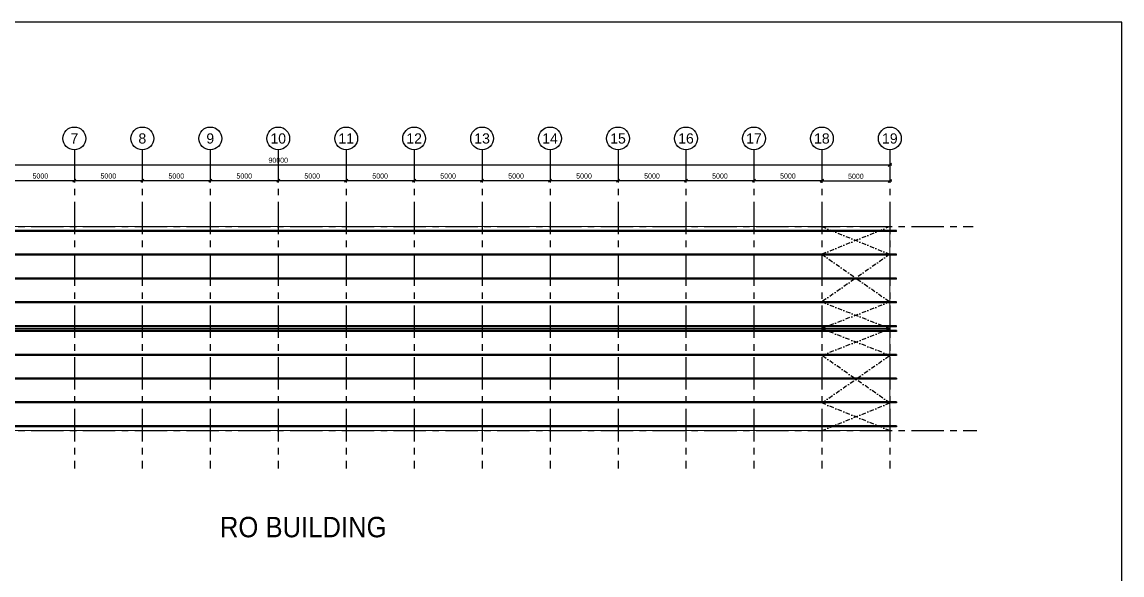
# Model space of a CAD drawing. Header units: millimetres. Extents: x 14826 to 271325, y -311366 to 51265.
# Drawn here: x 158664 to 239599, y -89397 to -48744 of the extents above; entities that cross this region are included whole.
import ezdxf
from ezdxf.enums import TextEntityAlignment as Align

# ---------------------------------------------------------------- set-up
doc = ezdxf.new("R2010")
doc.units = ezdxf.units.MM
for name, pattern in [('CENTER', [50.8, 31.75, -6.35, 6.35, -6.35]), ('DASHDOT', [25.4, 12.7, -6.35, 0, -6.35]), ('Hidden', [7.14375, 4.7625, -2.38125])]:
    doc.linetypes.add(name, pattern=pattern)
doc.layers.add('A-DETL-HDLN', color=7, linetype='Hidden', lineweight=9)
doc.layers.add('G-ANNO-TEXT', color=7, linetype='Continuous', lineweight=9)
for name, color, linetype in [('AUR-CENTRELINES', 6, 'DASHDOT'), ('AUR-DIMS', 7, 'Continuous'), ('AUR-GRID CIRC', 3, 'Continuous'), ('AUR-GRID TEXT', 2, 'Continuous'), ('AUR-GRIDS', 7, 'CENTER')]:
    doc.layers.add(name, color=color, linetype=linetype)
doc.styles.add('Arial_4', font='arial.ttf', dxfattribs={"width": 0.9, "height": 700})
doc.styles.add('ArialN', font='ARIALN.TTF')
doc.dimstyles.new('1-150', dxfattribs={"dimscale": 150, "dimtxt": 2.5, "dimasz": 1.5, "dimexe": 1, "dimexo": 2, "dimgap": 1, "dimtad": 1, "dimdec": 0, "dimzin": 0, "dimdsep": 46, "dimtxsty": 'Standard', "dimblk": 'OBLIQUE', "dimcen": 0, "dimdle": 1, "dimclrd": 7, "dimclre": 7, "dimclrt": 3, "dimadec": 0, "dimazin": 0, "dimtfac": 1, "dimtdec": 0, "dimtix": 1, "dimtmove": 2, "dimatfit": 0, "dimfxl": 6.5, "dimfxlon": 1, "dimtolj": 1, "dimtzin": 0, "dimarcsym": 0})

# ---------------------------------------------------------------- blocks, each defined once
blk = doc.blocks.new('_Oblique')
at = {"color": 0, "linetype": 'ByBlock', "lineweight": -2}
blk.add_line((-0.5, -0.5), (0.5, 0.5), dxfattribs=at)
blk = doc.blocks.new('*D105')
at = {"layer": 'AUR-DIMS', "color": 7, "lineweight": -2, "ltscale": 75, "transparency": 16777216}
for p, q in [((157367, -60404), (162667, -60404)), ((157517, -60383), (157517, -60554)), ((162517, -60126), (162517, -60554))]:
    blk.add_line(p, q, dxfattribs=at)
at = {"layer": 'Defpoints', "color": 0, "ltscale": 75, "transparency": 16777216}
for p in [(157517, -59826, -4742), (162517, -59826), (162517, -60404)]:
    blk.add_point(p, dxfattribs=at)
at = {"layer": 'AUR-DIMS', "color": 7, "lineweight": -2, "ltscale": 75, "transparency": 16777216, "xscale": 225, "yscale": 225, "zscale": 225, "rotation": 180}
blk.add_blockref('_Oblique', (157517, -60404), dxfattribs=at)
at = {"layer": 'AUR-DIMS', "color": 7, "lineweight": -2, "ltscale": 75, "transparency": 16777216, "xscale": 225, "yscale": 225, "zscale": 225}
blk.add_blockref('_Oblique', (162517, -60404), dxfattribs=at)
at = {"layer": 'AUR-DIMS', "color": 3, "ltscale": 75, "transparency": 16777216, "insert": (160017, -60067), "char_height": 375, "attachment_point": 5}
blk.add_mtext('\\A1;5000', dxfattribs=at)
blk = doc.blocks.new('*D106')
at = {"layer": 'AUR-DIMS', "color": 7, "lineweight": -2, "ltscale": 75, "transparency": 16777216}
for p, q in [((162367, -60404), (167667, -60404)), ((162517, -60383), (162517, -60554)), ((167517, -60126), (167517, -60554))]:
    blk.add_line(p, q, dxfattribs=at)
at = {"layer": 'Defpoints', "color": 0, "ltscale": 75, "transparency": 16777216}
for p in [(162517, -59826, -4742), (167517, -59826), (167517, -60404)]:
    blk.add_point(p, dxfattribs=at)
at = {"layer": 'AUR-DIMS', "color": 7, "lineweight": -2, "ltscale": 75, "transparency": 16777216, "xscale": 225, "yscale": 225, "zscale": 225, "rotation": 180}
blk.add_blockref('_Oblique', (162517, -60404), dxfattribs=at)
at = {"layer": 'AUR-DIMS', "color": 7, "lineweight": -2, "ltscale": 75, "transparency": 16777216, "xscale": 225, "yscale": 225, "zscale": 225}
blk.add_blockref('_Oblique', (167517, -60404), dxfattribs=at)
at = {"layer": 'AUR-DIMS', "color": 3, "ltscale": 75, "transparency": 16777216, "insert": (165017, -60067), "char_height": 375, "attachment_point": 5}
blk.add_mtext('\\A1;5000', dxfattribs=at)
blk = doc.blocks.new('*D107')
at = {"layer": 'AUR-DIMS', "color": 7, "lineweight": -2, "ltscale": 75, "transparency": 16777216}
for p, q in [((167367, -60404), (172667, -60404)), ((167517, -60383), (167517, -60554)), ((172517, -60126), (172517, -60554))]:
    blk.add_line(p, q, dxfattribs=at)
at = {"layer": 'Defpoints', "color": 0, "ltscale": 75, "transparency": 16777216}
for p in [(167517, -59826, -4742), (172517, -59826), (172517, -60404)]:
    blk.add_point(p, dxfattribs=at)
at = {"layer": 'AUR-DIMS', "color": 7, "lineweight": -2, "ltscale": 75, "transparency": 16777216, "xscale": 225, "yscale": 225, "zscale": 225, "rotation": 180}
blk.add_blockref('_Oblique', (167517, -60404), dxfattribs=at)
at = {"layer": 'AUR-DIMS', "color": 7, "lineweight": -2, "ltscale": 75, "transparency": 16777216, "xscale": 225, "yscale": 225, "zscale": 225}
blk.add_blockref('_Oblique', (172517, -60404), dxfattribs=at)
at = {"layer": 'AUR-DIMS', "color": 3, "ltscale": 75, "transparency": 16777216, "insert": (170017, -60067), "char_height": 375, "attachment_point": 5}
blk.add_mtext('\\A1;5000', dxfattribs=at)
blk = doc.blocks.new('*D108')
at = {"layer": 'AUR-DIMS', "color": 7, "lineweight": -2, "ltscale": 75, "transparency": 16777216}
for p, q in [((172367, -60404), (177667, -60404)), ((172517, -60383), (172517, -60554)), ((177517, -60126), (177517, -60554))]:
    blk.add_line(p, q, dxfattribs=at)
at = {"layer": 'Defpoints', "color": 0, "ltscale": 75, "transparency": 16777216}
for p in [(172517, -59826, -4742), (177517, -59826), (177517, -60404)]:
    blk.add_point(p, dxfattribs=at)
at = {"layer": 'AUR-DIMS', "color": 7, "lineweight": -2, "ltscale": 75, "transparency": 16777216, "xscale": 225, "yscale": 225, "zscale": 225, "rotation": 180}
blk.add_blockref('_Oblique', (172517, -60404), dxfattribs=at)
at = {"layer": 'AUR-DIMS', "color": 7, "lineweight": -2, "ltscale": 75, "transparency": 16777216, "xscale": 225, "yscale": 225, "zscale": 225}
blk.add_blockref('_Oblique', (177517, -60404), dxfattribs=at)
at = {"layer": 'AUR-DIMS', "color": 3, "ltscale": 75, "transparency": 16777216, "insert": (175017, -60067), "char_height": 375, "attachment_point": 5}
blk.add_mtext('\\A1;5000', dxfattribs=at)
blk = doc.blocks.new('*D109')
at = {"layer": 'AUR-DIMS', "color": 7, "lineweight": -2, "ltscale": 75, "transparency": 16777216}
for p, q in [((177367, -60404), (182667, -60404)), ((177517, -60383), (177517, -60554)), ((182517, -60126), (182517, -60554))]:
    blk.add_line(p, q, dxfattribs=at)
at = {"layer": 'Defpoints', "color": 0, "ltscale": 75, "transparency": 16777216}
for p in [(177517, -59826, -4742), (182517, -59826), (182517, -60404)]:
    blk.add_point(p, dxfattribs=at)
at = {"layer": 'AUR-DIMS', "color": 7, "lineweight": -2, "ltscale": 75, "transparency": 16777216, "xscale": 225, "yscale": 225, "zscale": 225, "rotation": 180}
blk.add_blockref('_Oblique', (177517, -60404), dxfattribs=at)
at = {"layer": 'AUR-DIMS', "color": 7, "lineweight": -2, "ltscale": 75, "transparency": 16777216, "xscale": 225, "yscale": 225, "zscale": 225}
blk.add_blockref('_Oblique', (182517, -60404), dxfattribs=at)
at = {"layer": 'AUR-DIMS', "color": 3, "ltscale": 75, "transparency": 16777216, "insert": (180017, -60067), "char_height": 375, "attachment_point": 5}
blk.add_mtext('\\A1;5000', dxfattribs=at)
blk = doc.blocks.new('*D110')
at = {"layer": 'AUR-DIMS', "color": 7, "lineweight": -2, "ltscale": 75, "transparency": 16777216}
for p, q in [((182367, -60404), (187667, -60404)), ((182517, -60383), (182517, -60554)), ((187517, -60126), (187517, -60554))]:
    blk.add_line(p, q, dxfattribs=at)
at = {"layer": 'Defpoints', "color": 0, "ltscale": 75, "transparency": 16777216}
for p in [(182517, -59826, -4742), (187517, -59826), (187517, -60404)]:
    blk.add_point(p, dxfattribs=at)
at = {"layer": 'AUR-DIMS', "color": 7, "lineweight": -2, "ltscale": 75, "transparency": 16777216, "xscale": 225, "yscale": 225, "zscale": 225, "rotation": 180}
blk.add_blockref('_Oblique', (182517, -60404), dxfattribs=at)
at = {"layer": 'AUR-DIMS', "color": 7, "lineweight": -2, "ltscale": 75, "transparency": 16777216, "xscale": 225, "yscale": 225, "zscale": 225}
blk.add_blockref('_Oblique', (187517, -60404), dxfattribs=at)
at = {"layer": 'AUR-DIMS', "color": 3, "ltscale": 75, "transparency": 16777216, "insert": (185017, -60067), "char_height": 375, "attachment_point": 5}
blk.add_mtext('\\A1;5000', dxfattribs=at)
blk = doc.blocks.new('*D111')
at = {"layer": 'AUR-DIMS', "color": 7, "lineweight": -2, "ltscale": 75, "transparency": 16777216}
for p, q in [((187367, -60404), (192667, -60404)), ((187517, -60383), (187517, -60554)), ((192517, -60126), (192517, -60554))]:
    blk.add_line(p, q, dxfattribs=at)
at = {"layer": 'Defpoints', "color": 0, "ltscale": 75, "transparency": 16777216}
for p in [(187517, -59826, -4742), (192517, -59826), (192517, -60404)]:
    blk.add_point(p, dxfattribs=at)
at = {"layer": 'AUR-DIMS', "color": 7, "lineweight": -2, "ltscale": 75, "transparency": 16777216, "xscale": 225, "yscale": 225, "zscale": 225, "rotation": 180}
blk.add_blockref('_Oblique', (187517, -60404), dxfattribs=at)
at = {"layer": 'AUR-DIMS', "color": 7, "lineweight": -2, "ltscale": 75, "transparency": 16777216, "xscale": 225, "yscale": 225, "zscale": 225}
blk.add_blockref('_Oblique', (192517, -60404), dxfattribs=at)
at = {"layer": 'AUR-DIMS', "color": 3, "ltscale": 75, "transparency": 16777216, "insert": (190017, -60067), "char_height": 375, "attachment_point": 5}
blk.add_mtext('\\A1;5000', dxfattribs=at)
blk = doc.blocks.new('*D112')
at = {"layer": 'AUR-DIMS', "color": 7, "lineweight": -2, "ltscale": 75, "transparency": 16777216}
for p, q in [((192367, -60404), (197667, -60404)), ((192517, -60383), (192517, -60554)), ((197517, -60126), (197517, -60554))]:
    blk.add_line(p, q, dxfattribs=at)
at = {"layer": 'Defpoints', "color": 0, "ltscale": 75, "transparency": 16777216}
for p in [(192517, -59826, -4742), (197517, -59826), (197517, -60404)]:
    blk.add_point(p, dxfattribs=at)
at = {"layer": 'AUR-DIMS', "color": 7, "lineweight": -2, "ltscale": 75, "transparency": 16777216, "xscale": 225, "yscale": 225, "zscale": 225, "rotation": 180}
blk.add_blockref('_Oblique', (192517, -60404), dxfattribs=at)
at = {"layer": 'AUR-DIMS', "color": 7, "lineweight": -2, "ltscale": 75, "transparency": 16777216, "xscale": 225, "yscale": 225, "zscale": 225}
blk.add_blockref('_Oblique', (197517, -60404), dxfattribs=at)
at = {"layer": 'AUR-DIMS', "color": 3, "ltscale": 75, "transparency": 16777216, "insert": (195017, -60067), "char_height": 375, "attachment_point": 5}
blk.add_mtext('\\A1;5000', dxfattribs=at)
blk = doc.blocks.new('*D113')
at = {"layer": 'AUR-DIMS', "color": 7, "lineweight": -2, "ltscale": 75, "transparency": 16777216}
for p, q in [((197367, -60404), (202667, -60404)), ((197517, -60383), (197517, -60554)), ((202517, -60126), (202517, -60554))]:
    blk.add_line(p, q, dxfattribs=at)
at = {"layer": 'Defpoints', "color": 0, "ltscale": 75, "transparency": 16777216}
for p in [(197517, -59826, -4742), (202517, -59826), (202517, -60404)]:
    blk.add_point(p, dxfattribs=at)
at = {"layer": 'AUR-DIMS', "color": 7, "lineweight": -2, "ltscale": 75, "transparency": 16777216, "xscale": 225, "yscale": 225, "zscale": 225, "rotation": 180}
blk.add_blockref('_Oblique', (197517, -60404), dxfattribs=at)
at = {"layer": 'AUR-DIMS', "color": 7, "lineweight": -2, "ltscale": 75, "transparency": 16777216, "xscale": 225, "yscale": 225, "zscale": 225}
blk.add_blockref('_Oblique', (202517, -60404), dxfattribs=at)
at = {"layer": 'AUR-DIMS', "color": 3, "ltscale": 75, "transparency": 16777216, "insert": (200017, -60067), "char_height": 375, "attachment_point": 5}
blk.add_mtext('\\A1;5000', dxfattribs=at)
blk = doc.blocks.new('*D114')
at = {"layer": 'AUR-DIMS', "color": 7, "lineweight": -2, "ltscale": 75, "transparency": 16777216}
for p, q in [((202367, -60404), (207667, -60404)), ((202517, -60383), (202517, -60554)), ((207517, -60126), (207517, -60554))]:
    blk.add_line(p, q, dxfattribs=at)
at = {"layer": 'Defpoints', "color": 0, "ltscale": 75, "transparency": 16777216}
for p in [(202517, -59826, -4742), (207517, -59826), (207517, -60404)]:
    blk.add_point(p, dxfattribs=at)
at = {"layer": 'AUR-DIMS', "color": 7, "lineweight": -2, "ltscale": 75, "transparency": 16777216, "xscale": 225, "yscale": 225, "zscale": 225, "rotation": 180}
blk.add_blockref('_Oblique', (202517, -60404), dxfattribs=at)
at = {"layer": 'AUR-DIMS', "color": 7, "lineweight": -2, "ltscale": 75, "transparency": 16777216, "xscale": 225, "yscale": 225, "zscale": 225}
blk.add_blockref('_Oblique', (207517, -60404), dxfattribs=at)
at = {"layer": 'AUR-DIMS', "color": 3, "ltscale": 75, "transparency": 16777216, "insert": (205017, -60067), "char_height": 375, "attachment_point": 5}
blk.add_mtext('\\A1;5000', dxfattribs=at)
blk = doc.blocks.new('*D115')
at = {"layer": 'AUR-DIMS', "color": 7, "lineweight": -2, "ltscale": 75, "transparency": 16777216}
for p, q in [((222517, -58478), (222517, -59395)), ((132367, -59245), (222667, -59245)), ((132517, -59108), (132517, -59395))]:
    blk.add_line(p, q, dxfattribs=at)
at = {"layer": 'Defpoints', "color": 0, "ltscale": 75, "transparency": 16777216}
for p in [(132517, -58144), (222517, -58178, 4742), (222517, -59245)]:
    blk.add_point(p, dxfattribs=at)
at = {"layer": 'AUR-DIMS', "color": 7, "lineweight": -2, "ltscale": 75, "transparency": 16777216, "xscale": 225, "yscale": 225, "zscale": 225, "rotation": 180}
blk.add_blockref('_Oblique', (132517, -59245), dxfattribs=at)
at = {"layer": 'AUR-DIMS', "color": 7, "lineweight": -2, "ltscale": 75, "transparency": 16777216, "xscale": 225, "yscale": 225, "zscale": 225}
blk.add_blockref('_Oblique', (222517, -59245), dxfattribs=at)
at = {"layer": 'AUR-DIMS', "color": 3, "ltscale": 75, "transparency": 16777216, "insert": (177517, -58908), "char_height": 375, "attachment_point": 5}
blk.add_mtext('\\A1;90000', dxfattribs=at)
blk = doc.blocks.new('*D116')
at = {"layer": 'AUR-DIMS', "color": 7, "lineweight": -2, "ltscale": 75, "transparency": 16777216}
for p, q in [((207367, -60404), (212667, -60404)), ((207517, -60383), (207517, -60554)), ((212517, -60126), (212517, -60554))]:
    blk.add_line(p, q, dxfattribs=at)
at = {"layer": 'Defpoints', "color": 0, "ltscale": 75, "transparency": 16777216}
for p in [(207517, -59826, -4742), (212517, -59826), (212517, -60404)]:
    blk.add_point(p, dxfattribs=at)
at = {"layer": 'AUR-DIMS', "color": 7, "lineweight": -2, "ltscale": 75, "transparency": 16777216, "xscale": 225, "yscale": 225, "zscale": 225, "rotation": 180}
blk.add_blockref('_Oblique', (207517, -60404), dxfattribs=at)
at = {"layer": 'AUR-DIMS', "color": 7, "lineweight": -2, "ltscale": 75, "transparency": 16777216, "xscale": 225, "yscale": 225, "zscale": 225}
blk.add_blockref('_Oblique', (212517, -60404), dxfattribs=at)
at = {"layer": 'AUR-DIMS', "color": 3, "ltscale": 75, "transparency": 16777216, "insert": (210017, -60067), "char_height": 375, "attachment_point": 5}
blk.add_mtext('\\A1;5000', dxfattribs=at)
blk = doc.blocks.new('*D117')
at = {"layer": 'AUR-DIMS', "color": 7, "lineweight": -2, "ltscale": 75, "transparency": 16777216}
for p, q in [((212367, -60404), (217667, -60404)), ((212517, -60383), (212517, -60554)), ((217517, -60126), (217517, -60554))]:
    blk.add_line(p, q, dxfattribs=at)
at = {"layer": 'Defpoints', "color": 0, "ltscale": 75, "transparency": 16777216}
for p in [(212517, -59826, -4742), (217517, -59826), (217517, -60404)]:
    blk.add_point(p, dxfattribs=at)
at = {"layer": 'AUR-DIMS', "color": 7, "lineweight": -2, "ltscale": 75, "transparency": 16777216, "xscale": 225, "yscale": 225, "zscale": 225, "rotation": 180}
blk.add_blockref('_Oblique', (212517, -60404), dxfattribs=at)
at = {"layer": 'AUR-DIMS', "color": 7, "lineweight": -2, "ltscale": 75, "transparency": 16777216, "xscale": 225, "yscale": 225, "zscale": 225}
blk.add_blockref('_Oblique', (217517, -60404), dxfattribs=at)
at = {"layer": 'AUR-DIMS', "color": 3, "ltscale": 75, "transparency": 16777216, "insert": (215017, -60067), "char_height": 375, "attachment_point": 5}
blk.add_mtext('\\A1;5000', dxfattribs=at)
blk = doc.blocks.new('*D118')
at = {"layer": 'AUR-DIMS', "color": 7, "lineweight": -2, "ltscale": 75, "transparency": 16777216}
for p, q in [((217367, -60425), (222667, -60425)), ((217517, -60404), (217517, -60575)), ((222517, -60146), (222517, -60575))]:
    blk.add_line(p, q, dxfattribs=at)
at = {"layer": 'Defpoints', "color": 0, "ltscale": 75, "transparency": 16777216}
for p in [(217517, -59846, -4742), (222517, -59846), (222517, -60425)]:
    blk.add_point(p, dxfattribs=at)
at = {"layer": 'AUR-DIMS', "color": 7, "lineweight": -2, "ltscale": 75, "transparency": 16777216, "xscale": 225, "yscale": 225, "zscale": 225, "rotation": 180}
blk.add_blockref('_Oblique', (217517, -60425), dxfattribs=at)
at = {"layer": 'AUR-DIMS', "color": 7, "lineweight": -2, "ltscale": 75, "transparency": 16777216, "xscale": 225, "yscale": 225, "zscale": 225}
blk.add_blockref('_Oblique', (222517, -60425), dxfattribs=at)
at = {"layer": 'AUR-DIMS', "color": 3, "ltscale": 75, "transparency": 16777216, "insert": (220017, -60087), "char_height": 375, "attachment_point": 5}
blk.add_mtext('\\A1;5000', dxfattribs=at)

msp = doc.modelspace()

# ---------------------------------------------------------------- linework, layer by layer
at = {"color": 1}
for p, q in [((223016.9, -64067.6), (132016.9, -64067.6)), ((223016.9, -64142.6), (132016.9, -64142.6)), ((223016.9, -64142.6), (223016.9, -64067.6)), ((223016.9, -65817.9), (132016.9, -65817.9)), ((223016.9, -65892.9), (132016.9, -65892.9)), ((223016.9, -65892.9), (223016.9, -65817.9)), ((223016.9, -67568.2), (132016.9, -67568.2)), ((223016.9, -67643.2), (132016.9, -67643.2)), ((223016.9, -67643.2), (223016.9, -67568.2)), ((223016.9, -69318.5), (132016.9, -69318.5)), ((223016.9, -69393.5), (132016.9, -69393.5)), ((223016.9, -69393.5), (223016.9, -69318.5)), ((223016.9, -71068.5), (132016.9, -71068.5)), ((223016.9, -71143.5), (132016.9, -71143.5)), ((223016.9, -71143.5), (223016.9, -71068.5)), ((223016.9, -71426.5), (132016.9, -71426.5)), ((223016.9, -71501.5), (132016.9, -71501.5)), ((223016.9, -71426.5), (223016.9, -71501.5)), ((223016.9, -73176.6), (132016.9, -73176.6)), ((223016.9, -73251.6), (132016.9, -73251.6)), ((223016.9, -73176.6), (223016.9, -73251.6)), ((223016.9, -74926.9), (132016.9, -74926.9)), ((223016.9, -75001.9), (132016.9, -75001.9)), ((223016.9, -74926.9), (223016.9, -75001.9)), ((223016.9, -76677.2), (132016.9, -76677.2)), ((223016.9, -76752.2), (132016.9, -76752.2)), ((223016.9, -76677.2), (223016.9, -76752.2)), ((223016.9, -78427.5), (132016.9, -78427.5)), ((223016.9, -78502.5), (132016.9, -78502.5)), ((223016.9, -78427.5), (223016.9, -78502.5))]:
    msp.add_line(p, q, dxfattribs=at)
at = {"color": 2}
msp.add_line((132516.9, -71285), (222516.9, -71285), dxfattribs=at)
at = {"layer": 'A-DETL-HDLN'}
for p, q in [((132516.9, -63785), (222516.9, -63785)), ((222516.9, -78785), (222516.9, -63785)), ((222516.9, -78785), (132516.9, -78785))]:
    msp.add_line(p, q, dxfattribs=at)
at = {"layer": 'AUR-CENTRELINES', "ltscale": 25}
for p, q in [((217516.9, -63785, -4741.5), (222516.9, -65817.9, -4741.5)), ((222516.9, -63785, -4741.5), (217516.9, -65817.9, -4741.5)), ((222516.9, -65817.9, -4741.5), (217516.9, -69318.5, -4741.5)), ((217516.9, -65817.9, -4741.5), (222516.9, -69318.5, -4741.5)), ((222516.9, -69318.5, -4741.5), (217503.3, -71285, -4741.5)), ((217516.9, -69318.5, -4741.5), (222530.6, -71285, -4741.5)), ((222516.9, -73251.6, -4741.5), (217503.3, -71285, -4741.5)), ((217516.9, -73251.6, -4741.5), (222530.6, -71285, -4741.5)), ((222516.9, -76752.2, -4741.5), (217516.9, -73251.6, -4741.5)), ((217516.9, -76752.2, -4741.5), (222516.9, -73251.6, -4741.5)), ((217516.9, -78785, -4741.5), (222516.9, -76752.2, -4741.5)), ((222516.9, -78785, -4741.5), (217516.9, -76752.2, -4741.5))]:
    msp.add_line(p, q, dxfattribs=at)
at = {"layer": 'AUR-GRID CIRC'}
for centre in [(162516.9, -57304.3, -4741.5), (167516.9, -57304.3, -4741.5), (172516.9, -57304.3, -4741.5), (177516.9, -57304.3, -4741.5), (182516.9, -57304.3, -4741.5), (187516.9, -57304.3, -4741.5), (192516.9, -57304.3, -4741.5), (197516.9, -57304.3, -4741.5), (202516.9, -57304.3, -4741.5), (207516.9, -57304.3, -4741.5), (212516.9, -57304.3, -4741.5), (217516.9, -57304.3, -4741.5), (222516.9, -57304.3, -4741.5)]:
    msp.add_circle(centre, 840, dxfattribs=at)
at = {"layer": 'AUR-GRIDS', "ltscale": 75}
for p, q in [((162516.9, -58144.3), (162516.9, -81561.5)), ((167516.9, -58144.3), (167516.9, -81561.5)), ((172516.9, -58144.3), (172516.9, -81561.5)), ((177516.9, -58144.3), (177516.9, -81561.5)), ((182516.9, -58144.3), (182516.9, -81561.5)), ((187516.9, -58144.3), (187516.9, -81561.5)), ((192516.9, -58144.3), (192516.9, -81561.5)), ((197516.9, -58144.3), (197516.9, -81561.5)), ((202516.9, -58144.3), (202516.9, -81561.5)), ((207516.9, -58144.3), (207516.9, -81561.5)), ((212516.9, -58144.3), (212516.9, -81561.5)), ((217516.9, -58144.3), (217516.9, -81561.5)), ((222516.9, -58144.3), (222516.9, -81561.5)), ((125047.5, -63785), (228653.6, -63785)), ((125047.5, -78785), (228914.9, -78785))]:
    msp.add_line(p, q, dxfattribs=at)

# ---------------------------------------------------------------- texts
at = {"layer": 'AUR-GRID TEXT', "color": 7, "style": 'ArialN', "width": 1.2}
for s, p in [('7', (162516.9, -57304.3, -4741.5)), ('8', (167516.9, -57304.3, -4741.5)), ('9', (172516.9, -57304.3, -4741.5)), ('10', (177516.9, -57304.3, -4741.5)), ('11', (182516.9, -57304.3, -4741.5)), ('12', (187516.9, -57304.3, -4741.5)), ('13', (192516.9, -57304.3, -4741.5)), ('14', (197516.9, -57304.3, -4741.5)), ('15', (202516.9, -57304.3, -4741.5)), ('16', (207516.9, -57304.3, -4741.5)), ('17', (212516.9, -57304.3, -4741.5)), ('18', (217516.9, -57304.3, -4741.5)), ('19', (222516.9, -57304.3, -4741.5))]:
    msp.add_text(s, height=750, dxfattribs=at).set_placement(p, align=Align.MIDDLE_CENTER)
at = {"layer": 'G-ANNO-TEXT', "insert": (173225.1, -85124.4), "char_height": 1500, "width": 20608.83, "attachment_point": 1, "style": 'Arial_4', "bg_fill": 3, "box_fill_scale": 1.25, "bg_fill_color": 256, "bg_fill_true_color": 13158600, "bg_fill_transparency": 0}
msp.add_mtext('RO BUILDING', dxfattribs=at)

# ---------------------------------------------------------------- dimensions: what is measured, and where the dimension line sits
at = {"layer": 'AUR-DIMS', "ltscale": 75}
for base, p1, p2, picture, middle in [((222516.9, -59245.5, -4741.5), (132516.9, -58144.3, -4741.5), (222516.9, -58178), '*D115', (177516.9, -58908, -4741.5)), ((162516.9, -60404), (157516.9, -59825.5, -4741.5), (162516.9, -59825.5), '*D105', (160016.9, -60066.5)), ((167516.9, -60404), (162516.9, -59825.5, -4741.5), (167516.9, -59825.5), '*D106', (165016.9, -60066.5)), ((172516.9, -60404), (167516.9, -59825.5, -4741.5), (172516.9, -59825.5), '*D107', (170016.9, -60066.5)), ((177516.9, -60404), (172516.9, -59825.5, -4741.5), (177516.9, -59825.5), '*D108', (175016.9, -60066.5)), ((182516.9, -60404), (177516.9, -59825.5, -4741.5), (182516.9, -59825.5), '*D109', (180016.9, -60066.5)), ((187516.9, -60404), (182516.9, -59825.5, -4741.5), (187516.9, -59825.5), '*D110', (185016.9, -60066.5)), ((192516.9, -60404), (187516.9, -59825.5, -4741.5), (192516.9, -59825.5), '*D111', (190016.9, -60066.5)), ((197516.9, -60404), (192516.9, -59825.5, -4741.5), (197516.9, -59825.5), '*D112', (195016.9, -60066.5)), ((202516.9, -60404), (197516.9, -59825.5, -4741.5), (202516.9, -59825.5), '*D113', (200016.9, -60066.5)), ((207516.9, -60404), (202516.9, -59825.5, -4741.5), (207516.9, -59825.5), '*D114', (205016.9, -60066.5)), ((212516.9, -60404), (207516.9, -59825.5, -4741.5), (212516.9, -59825.5), '*D116', (210016.9, -60066.5)), ((217516.9, -60404), (212516.9, -59825.5, -4741.5), (217516.9, -59825.5), '*D117', (215016.9, -60066.5)), ((222516.9, -60424.9), (217516.9, -59846.4, -4741.5), (222516.9, -59846.4), '*D118', (220016.9, -60087.4))]:
    dim = msp.add_linear_dim(base=base, p1=p1, p2=p2, dimstyle='1-150', dxfattribs=at)
    dim.commit()
    dim.dimension.update_dxf_attribs({"geometry": picture, "text_midpoint": middle})

# ---------------------------------------------------------------- next in the draw order: linework, layer by layer
at = {"color": 1}
msp.add_lwpolyline([(239598.5, -48744), (26795.1, -48744), (26795.1, -136284.5), (239598.5, -136284.5)], close=True, dxfattribs=at)

doc.saveas('drawing.dxf')
